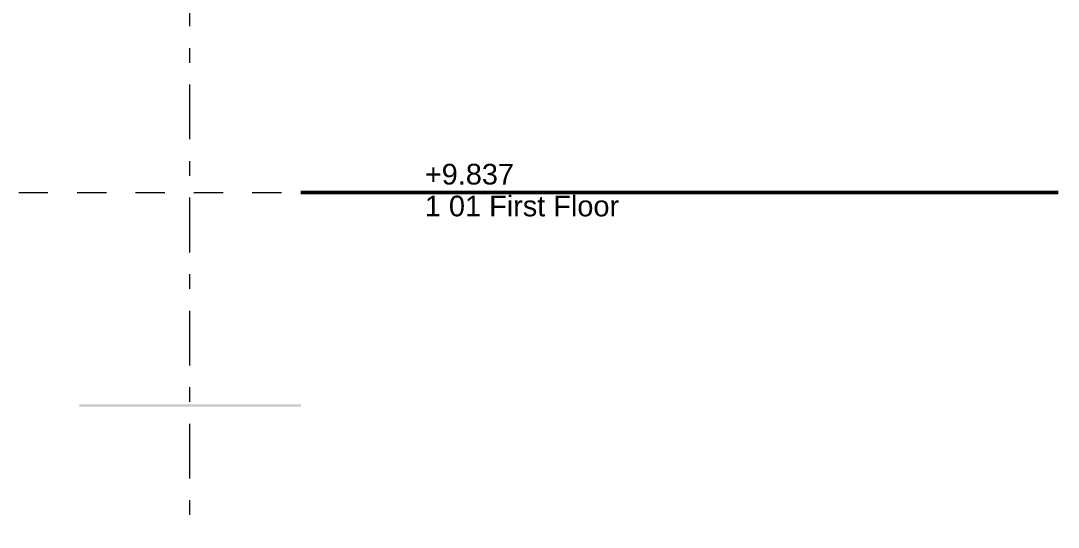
# Model space of a CAD drawing. Header units: millimetres. Extents: x -48147 to 1403542, y -455564 to 18123.
# Drawn here: x 1398527 to 1403542, y -447561 to -445111 of the extents above; entities that cross this region are included whole.
import ezdxf

# ---------------------------------------------------------------- set-up
doc = ezdxf.new("R2010")
doc.units = ezdxf.units.MM
doc.header["$MEASUREMENT"] = 0
for name, pattern in [('Dashed', [2822.222233, 1411.111116, -1411.111116]), ('Double Dashed', [546.805537, 264.583325, -105.833328, 70.555556, -105.833328]), ('Wipeout_Contour', [1000, 0, -1000])]:
    doc.linetypes.add(name, pattern=pattern)
for name, color, linetype, lineweight, true_color in [('0_Pen_No__105', 7, 'Continuous', 15, 0xa6a6a6), ('0_Pen_No__25', 7, 'Continuous', 50, 0x2a2a2a), ('A-20-M_Floor_Slab_Pen_No__148', 7, 'Continuous', 0, 0x444444), ('New_A-25-M_Wall_Ext_Pen_No__107', 7, 'Continuous', 15, 0xa6a6a6), ('New_ArchiCAD Doors_Pen_No__43', 7, 'Continuous', 30, 0x444444), ('New_ArchiCAD Windows_Pen_No__43', 7, 'Continuous', 30, 0x444444), ('New_ArchiCAD Windows_Pen_No__63', 7, 'Continuous', 20, 0x606060)]:
    doc.layers.add(name, color=color, linetype=linetype, lineweight=lineweight, true_color=true_color)
for name, color, linetype, lineweight in [('0_Pen_No__6', 7, 'Continuous', 35), ('A-95-P_Drawing_Pen_No__1', 7, 'Continuous', 13), ('New_A-25-M_Wall_Ext_Pen_No__1', 7, 'Continuous', 13), ('New_A-95-D_1_20_Pen_No__1', 7, 'Continuous', 13), ('New_ArchiCAD Doors_Pen_No__3', 7, 'Continuous', 18), ('New_ArchiCAD Windows_Pen_No__87', 8, 'Continuous', 20)]:
    doc.layers.add(name, color=color, linetype=linetype, lineweight=lineweight)
for name, color, linetype in [('A-95-P_Drawing', 7, 'Continuous'), ('New_A-25-M_Wall_Ext', 7, 'Continuous'), ('New_A-95-D_1_20', 7, 'Continuous'), ('New_ArchiCAD Doors', 7, 'Continuous'), ('New_ArchiCAD Windows', 7, 'Continuous')]:
    doc.layers.add(name, color=color, linetype=linetype)
doc.styles.add('GENERATED_STYLE_1', font='')
doc.styles.add('GENERATED_STYLE_2', font='')
doc.styles.get('GENERATED_STYLE_1').set_extended_font_data('Arial')
doc.styles.get('GENERATED_STYLE_2').set_extended_font_data('Swis721 BT')
doc.dimstyles.new('GENERATED_STYLE__6', dxfattribs={"dimtxt": 100, "dimasz": 47.5, "dimexe": 0.18, "dimexo": 50, "dimgap": 0.09, "dimtad": 1, "dimdec": 0, "dimzin": 0, "dimdsep": 46, "dimtxsty": 'GENERATED_STYLE_1', "dimblk": 'ARROWHEAD_2', "dimblk1": 'ARROWHEAD_2', "dimblk2": 'ARROWHEAD_2', "dimcen": 0.09, "dimclrd": 7, "dimclre": 7, "dimclrt": 7, "dimadec": 0, "dimazin": 0, "dimtfac": 1, "dimtdec": 4, "dimtmove": 0, "dimatfit": 3, "dimfxl": 1, "dimtolj": 1, "dimtzin": 0, "dimarcsym": 0})

# ---------------------------------------------------------------- blocks, each defined once
blk = doc.blocks.new('*X32', base_point=(1418663.2, -449992.5))
at = {"layer": 'New_A-25-M_Wall_Ext_Pen_No__107', "linetype": 'Continuous'}
for p, q in [((1398631.7, -445642.5), (1398631.7, -445648.5)), ((1398631.7, -445648.5), (1398640.5, -445664.8)), ((1398640.5, -445664.8), (1398655.9, -445675.1)), ((1398674.4, -445676.9), (1398691.5, -445669.7)), ((1398691.5, -445669.7), (1398722, -445646.8)), ((1398729.8, -445642.5), (1398722, -445646.8)), ((1398761.9, -445643.2), (1398759.9, -445642.5)), ((1398770.6, -445649.2), (1398761.9, -445643.2)), ((1398777.3, -445657.3), (1398770.6, -445649.2)), ((1398781.5, -445666.9), (1398777.3, -445657.3)), ((1398783, -445677.3), (1398781.5, -445666.9)), ((1398640.5, -445689.8), (1398631.7, -445706.1)), ((1398631.7, -445706.1), (1398631.7, -445724.7)), ((1398655.9, -445679.5), (1398640.5, -445689.8)), ((1398655.9, -445675.1), (1398674.4, -445676.9)), ((1398674.4, -445677.7), (1398655.9, -445679.5)), ((1398691.5, -445684.9), (1398674.4, -445677.7)), ((1398691.5, -445684.9), (1398722, -445707.8)), ((1398722, -445707.8), (1398731.2, -445712.9)), ((1398731.2, -445717.9), (1398722, -445723)), ((1398731.2, -445712.9), (1398741.4, -445715.2)), ((1398741.4, -445715.5), (1398731.2, -445717.9)), ((1398741.4, -445715.2), (1398751.9, -445714.7)), ((1398751.9, -445716), (1398741.4, -445715.5)), ((1398751.9, -445714.7), (1398761.9, -445711.4)), ((1398761.9, -445719.4), (1398751.9, -445716)), ((1398761.9, -445711.4), (1398770.6, -445705.4)), ((1398770.6, -445725.4), (1398761.9, -445719.4)), ((1398770.6, -445705.4), (1398777.3, -445697.3)), ((1398777.3, -445697.3), (1398781.5, -445687.7)), ((1398781.5, -445687.7), (1398783, -445677.3)), ((1398631.7, -445724.7), (1398640.5, -445741)), ((1398640.5, -445765.9), (1398631.7, -445782.3)), ((1398640.5, -445741), (1398655.9, -445751.3)), ((1398655.9, -445755.7), (1398640.5, -445765.9)), ((1398655.9, -445751.3), (1398674.4, -445753)), ((1398674.4, -445753.9), (1398655.9, -445755.7)), ((1398674.4, -445753), (1398691.5, -445745.9)), ((1398691.5, -445761.1), (1398674.4, -445753.9)), ((1398691.5, -445745.9), (1398722, -445723)), ((1398691.5, -445761.1), (1398722, -445784)), ((1398777.3, -445733.5), (1398770.6, -445725.4)), ((1398781.5, -445743.1), (1398777.3, -445733.5)), ((1398777.3, -445773.5), (1398781.5, -445763.9)), ((1398783, -445753.5), (1398781.5, -445743.1)), ((1398781.5, -445763.9), (1398783, -445753.5)), ((1398631.7, -445782.3), (1398631.7, -445800.9)), ((1398631.7, -445800.9), (1398640.5, -445817.2)), ((1398640.5, -445817.2), (1398655.9, -445827.5)), ((1398691.5, -445822.1), (1398722, -445799.2)), ((1398722, -445784), (1398731.2, -445789)), ((1398731.2, -445794.1), (1398722, -445799.2)), ((1398731.2, -445789), (1398741.4, -445791.4)), ((1398741.4, -445791.7), (1398731.2, -445794.1)), ((1398741.4, -445791.4), (1398751.9, -445790.9)), ((1398751.9, -445792.2), (1398741.4, -445791.7)), ((1398751.9, -445790.9), (1398761.9, -445787.6)), ((1398761.9, -445795.6), (1398751.9, -445792.2)), ((1398761.9, -445787.6), (1398770.6, -445781.6)), ((1398770.6, -445801.6), (1398761.9, -445795.6)), ((1398770.6, -445781.6), (1398777.3, -445773.5)), ((1398777.3, -445809.6), (1398770.6, -445801.6)), ((1398781.5, -445819.3), (1398777.3, -445809.6)), ((1398783, -445829.7), (1398781.5, -445819.3)), ((1398640.5, -445842.1), (1398631.7, -445858.5)), ((1398631.7, -445858.5), (1398631.7, -445877)), ((1398655.9, -445831.9), (1398640.5, -445842.1)), ((1398655.9, -445827.5), (1398674.4, -445829.2)), ((1398674.4, -445830.1), (1398655.9, -445831.9)), ((1398674.4, -445829.2), (1398691.5, -445822.1)), ((1398691.5, -445837.3), (1398674.4, -445830.1)), ((1398691.5, -445837.3), (1398722, -445860.1)), ((1398722, -445860.1), (1398731.2, -445865.2)), ((1398731.2, -445870.3), (1398722, -445875.4)), ((1398731.2, -445865.2), (1398741.4, -445867.6)), ((1398741.4, -445867.9), (1398731.2, -445870.3)), ((1398741.4, -445867.6), (1398751.9, -445867.1)), ((1398751.9, -445868.4), (1398741.4, -445867.9)), ((1398751.9, -445867.1), (1398761.9, -445863.7)), ((1398761.9, -445871.8), (1398751.9, -445868.4)), ((1398761.9, -445863.7), (1398770.6, -445857.8)), ((1398770.6, -445857.8), (1398777.3, -445849.7)), ((1398777.3, -445849.7), (1398781.5, -445840.1)), ((1398781.5, -445840.1), (1398783, -445829.7)), ((1398631.7, -445877), (1398640.5, -445893.4)), ((1398640.5, -445918.3), (1398631.7, -445934.7)), ((1398640.5, -445893.4), (1398655.9, -445903.7)), ((1398655.9, -445908.1), (1398640.5, -445918.3)), ((1398655.9, -445903.7), (1398674.4, -445905.4)), ((1398674.4, -445906.3), (1398655.9, -445908.1)), ((1398674.4, -445905.4), (1398691.5, -445898.2)), ((1398691.5, -445913.5), (1398674.4, -445906.3)), ((1398691.5, -445898.2), (1398722, -445875.4)), ((1398691.5, -445913.5), (1398722, -445936.3)), ((1398770.6, -445877.7), (1398761.9, -445871.8)), ((1398777.3, -445885.8), (1398770.6, -445877.7)), ((1398781.5, -445895.5), (1398777.3, -445885.8)), ((1398777.3, -445925.9), (1398781.5, -445916.3)), ((1398783, -445905.9), (1398781.5, -445895.5)), ((1398781.5, -445916.3), (1398783, -445905.9)), ((1398631.7, -445934.7), (1398631.7, -445953.2)), ((1398631.7, -445953.2), (1398640.5, -445969.6)), ((1398640.5, -445969.6), (1398655.9, -445979.9)), ((1398691.5, -445974.4), (1398722, -445951.6)), ((1398722, -445936.3), (1398731.2, -445941.4)), ((1398731.2, -445946.5), (1398722, -445951.6)), ((1398731.2, -445941.4), (1398741.4, -445943.8)), ((1398741.4, -445944.1), (1398731.2, -445946.5)), ((1398741.4, -445943.8), (1398751.9, -445943.3)), ((1398751.9, -445944.6), (1398741.4, -445944.1)), ((1398751.9, -445943.3), (1398761.9, -445939.9)), ((1398761.9, -445948), (1398751.9, -445944.6)), ((1398761.9, -445939.9), (1398770.6, -445934)), ((1398770.6, -445953.9), (1398761.9, -445948)), ((1398770.6, -445934), (1398777.3, -445925.9)), ((1398777.3, -445962), (1398770.6, -445953.9)), ((1398781.5, -445971.6), (1398777.3, -445962)), ((1398640.5, -445994.5), (1398631.7, -446010.9)), ((1398631.7, -446010.9), (1398631.7, -446029.4)), ((1398655.9, -445984.2), (1398640.5, -445994.5)), ((1398655.9, -445979.9), (1398674.4, -445981.6)), ((1398674.4, -445982.5), (1398655.9, -445984.2)), ((1398674.4, -445981.6), (1398691.5, -445974.4)), ((1398691.5, -445989.7), (1398674.4, -445982.5)), ((1398691.5, -445989.7), (1398722, -446012.5)), ((1398722, -446012.5), (1398731.2, -446017.6)), ((1398731.2, -446017.6), (1398741.4, -446020)), ((1398741.4, -446020.3), (1398731.2, -446022.7)), ((1398741.4, -446020), (1398751.9, -446019.5)), ((1398751.9, -446020.8), (1398741.4, -446020.3)), ((1398751.9, -446019.5), (1398761.9, -446016.1)), ((1398761.9, -446016.1), (1398770.6, -446010.2)), ((1398770.6, -446010.2), (1398777.3, -446002.1)), ((1398777.3, -446002.1), (1398781.5, -445992.5)), ((1398783, -445982.1), (1398781.5, -445971.6)), ((1398781.5, -445992.5), (1398783, -445982.1)), ((1398631.7, -446029.4), (1398640.5, -446045.8)), ((1398640.5, -446070.7), (1398631.7, -446087.1)), ((1398640.5, -446045.8), (1398655.9, -446056.1)), ((1398655.9, -446060.4), (1398640.5, -446070.7)), ((1398655.9, -446056.1), (1398674.4, -446057.8)), ((1398674.4, -446058.7), (1398655.9, -446060.4)), ((1398674.4, -446057.8), (1398691.5, -446050.6)), ((1398691.5, -446065.9), (1398674.4, -446058.7)), ((1398691.5, -446050.6), (1398722, -446027.8)), ((1398691.5, -446065.9), (1398722, -446088.7)), ((1398731.2, -446022.7), (1398722, -446027.8)), ((1398761.9, -446024.2), (1398751.9, -446020.8)), ((1398770.6, -446030.1), (1398761.9, -446024.2)), ((1398777.3, -446038.2), (1398770.6, -446030.1)), ((1398781.5, -446047.8), (1398777.3, -446038.2)), ((1398777.3, -446078.3), (1398781.5, -446068.7)), ((1398783, -446058.2), (1398781.5, -446047.8)), ((1398781.5, -446068.7), (1398783, -446058.2)), ((1398631.7, -446087.1), (1398631.7, -446105.6)), ((1398631.7, -446105.6), (1398640.5, -446122)), ((1398691.5, -446126.8), (1398722, -446104)), ((1398722, -446088.7), (1398731.2, -446093.8)), ((1398731.2, -446098.9), (1398722, -446104)), ((1398731.2, -446093.8), (1398741.4, -446096.2)), ((1398741.4, -446096.5), (1398731.2, -446098.9)), ((1398741.4, -446096.2), (1398751.9, -446095.7)), ((1398751.9, -446097), (1398741.4, -446096.5)), ((1398751.9, -446095.7), (1398761.9, -446092.3)), ((1398761.9, -446100.4), (1398751.9, -446097)), ((1398761.9, -446092.3), (1398770.6, -446086.4)), ((1398770.6, -446106.3), (1398761.9, -446100.4)), ((1398770.6, -446086.4), (1398777.3, -446078.3)), ((1398777.3, -446114.4), (1398770.6, -446106.3)), ((1398781.5, -446124), (1398777.3, -446114.4)), ((1398640.5, -446146.9), (1398631.7, -446163.3)), ((1398631.7, -446163.3), (1398631.7, -446181.8)), ((1398640.5, -446122), (1398655.9, -446132.2)), ((1398655.9, -446136.6), (1398640.5, -446146.9)), ((1398655.9, -446132.2), (1398674.4, -446134)), ((1398674.4, -446134.9), (1398655.9, -446136.6)), ((1398674.4, -446134), (1398691.5, -446126.8)), ((1398691.5, -446142.1), (1398674.4, -446134.9)), ((1398691.5, -446142.1), (1398722, -446164.9)), ((1398722, -446164.9), (1398731.2, -446170)), ((1398731.2, -446170), (1398741.4, -446172.4)), ((1398751.9, -446171.9), (1398761.9, -446168.5)), ((1398761.9, -446168.5), (1398770.6, -446162.6)), ((1398770.6, -446162.6), (1398777.3, -446154.5)), ((1398777.3, -446154.5), (1398781.5, -446144.8)), ((1398783, -446134.4), (1398781.5, -446124)), ((1398781.5, -446144.8), (1398783, -446134.4)), ((1398631.7, -446181.8), (1398640.5, -446198.2)), ((1398640.5, -446198.2), (1398655.9, -446208.4)), ((1398655.9, -446212.8), (1398640.5, -446223.1)), ((1398655.9, -446208.4), (1398674.4, -446210.2)), ((1398674.4, -446211.1), (1398655.9, -446212.8)), ((1398674.4, -446210.2), (1398691.5, -446203)), ((1398691.5, -446218.2), (1398674.4, -446211.1)), ((1398691.5, -446203), (1398722, -446180.1)), ((1398691.5, -446218.2), (1398722, -446241.1)), ((1398731.2, -446175.1), (1398722, -446180.1)), ((1398741.4, -446172.7), (1398731.2, -446175.1)), ((1398741.4, -446172.4), (1398751.9, -446171.9)), ((1398751.9, -446173.2), (1398741.4, -446172.7)), ((1398761.9, -446176.6), (1398751.9, -446173.2)), ((1398770.6, -446182.5), (1398761.9, -446176.6)), ((1398777.3, -446190.6), (1398770.6, -446182.5)), ((1398781.5, -446200.2), (1398777.3, -446190.6)), ((1398777.3, -446230.7), (1398781.5, -446221)), ((1398783, -446210.6), (1398781.5, -446200.2)), ((1398781.5, -446221), (1398783, -446210.6)), ((1398640.5, -446223.1), (1398631.7, -446239.4)), ((1398631.7, -446239.4), (1398631.7, -446258)), ((1398631.7, -446258), (1398640.5, -446274.4)), ((1398691.5, -446279.2), (1398722, -446256.3)), ((1398722, -446241.1), (1398731.2, -446246.2)), ((1398731.2, -446251.3), (1398722, -446256.3)), ((1398731.2, -446246.2), (1398741.4, -446248.6)), ((1398741.4, -446248.9), (1398731.2, -446251.3)), ((1398741.4, -446248.6), (1398751.9, -446248.1)), ((1398751.9, -446249.4), (1398741.4, -446248.9)), ((1398751.9, -446248.1), (1398761.9, -446244.7)), ((1398761.9, -446252.7), (1398751.9, -446249.4)), ((1398761.9, -446244.7), (1398770.6, -446238.7)), ((1398770.6, -446258.7), (1398761.9, -446252.7)), ((1398770.6, -446238.7), (1398777.3, -446230.7)), ((1398777.3, -446266.8), (1398770.6, -446258.7)), ((1398781.5, -446276.4), (1398777.3, -446266.8)), ((1398640.5, -446299.3), (1398631.7, -446315.6)), ((1398631.7, -446315.6), (1398631.7, -446334.2)), ((1398640.5, -446274.4), (1398655.9, -446284.6)), ((1398655.9, -446289), (1398640.5, -446299.3)), ((1398655.9, -446284.6), (1398674.4, -446286.4)), ((1398674.4, -446287.3), (1398655.9, -446289)), ((1398674.4, -446286.4), (1398691.5, -446279.2)), ((1398691.5, -446294.4), (1398674.4, -446287.3)), ((1398691.5, -446294.4), (1398722, -446317.3)), ((1398722, -446317.3), (1398731.2, -446322.4)), ((1398751.9, -446324.2), (1398761.9, -446320.9)), ((1398761.9, -446320.9), (1398770.6, -446314.9)), ((1398770.6, -446314.9), (1398777.3, -446306.8)), ((1398777.3, -446306.8), (1398781.5, -446297.2)), ((1398783, -446286.8), (1398781.5, -446276.4)), ((1398781.5, -446297.2), (1398783, -446286.8)), ((1398631.7, -446334.2), (1398640.5, -446350.5)), ((1398640.5, -446350.5), (1398655.9, -446360.8)), ((1398655.9, -446365.2), (1398640.5, -446375.5)), ((1398655.9, -446360.8), (1398674.4, -446362.6)), ((1398674.4, -446363.4), (1398655.9, -446365.2)), ((1398674.4, -446362.6), (1398691.5, -446355.4)), ((1398691.5, -446370.6), (1398674.4, -446363.4)), ((1398691.5, -446355.4), (1398722, -446332.5)), ((1398691.5, -446370.6), (1398722, -446393.5)), ((1398731.2, -446327.4), (1398722, -446332.5)), ((1398731.2, -446322.4), (1398741.4, -446324.8)), ((1398741.4, -446325.1), (1398731.2, -446327.4)), ((1398741.4, -446324.8), (1398751.9, -446324.2)), ((1398751.9, -446325.6), (1398741.4, -446325.1)), ((1398761.9, -446328.9), (1398751.9, -446325.6)), ((1398770.6, -446334.9), (1398761.9, -446328.9)), ((1398777.3, -446343), (1398770.6, -446334.9)), ((1398781.5, -446352.6), (1398777.3, -446343)), ((1398783, -446363), (1398781.5, -446352.6)), ((1398781.5, -446373.4), (1398783, -446363)), ((1398640.5, -446375.5), (1398631.7, -446391.8)), ((1398631.7, -446391.8), (1398631.7, -446410.4)), ((1398631.7, -446410.4), (1398640.5, -446426.7)), ((1398691.5, -446431.6), (1398722, -446408.7)), ((1398722, -446393.5), (1398731.2, -446398.6)), ((1398731.2, -446403.6), (1398722, -446408.7)), ((1398731.2, -446398.6), (1398741.4, -446400.9)), ((1398741.4, -446401.3), (1398731.2, -446403.6)), ((1398741.4, -446400.9), (1398751.9, -446400.4)), ((1398751.9, -446401.8), (1398741.4, -446401.3)), ((1398751.9, -446400.4), (1398761.9, -446397.1)), ((1398761.9, -446405.1), (1398751.9, -446401.8)), ((1398761.9, -446397.1), (1398770.6, -446391.1)), ((1398770.6, -446411.1), (1398761.9, -446405.1)), ((1398770.6, -446391.1), (1398777.3, -446383)), ((1398777.3, -446419.2), (1398770.6, -446411.1)), ((1398777.3, -446383), (1398781.5, -446373.4)), ((1398781.5, -446428.8), (1398777.3, -446419.2)), ((1398640.5, -446451.7), (1398631.7, -446468)), ((1398631.7, -446468), (1398631.7, -446486.6)), ((1398640.5, -446426.7), (1398655.9, -446437)), ((1398655.9, -446441.4), (1398640.5, -446451.7)), ((1398655.9, -446437), (1398674.4, -446438.8)), ((1398674.4, -446439.6), (1398655.9, -446441.4)), ((1398674.4, -446438.8), (1398691.5, -446431.6)), ((1398691.5, -446446.8), (1398674.4, -446439.6)), ((1398691.5, -446446.8), (1398722, -446469.7)), ((1398722, -446469.7), (1398731.2, -446474.8)), ((1398761.9, -446473.3), (1398770.6, -446467.3)), ((1398770.6, -446467.3), (1398777.3, -446459.2)), ((1398777.3, -446459.2), (1398781.5, -446449.6)), ((1398783, -446439.2), (1398781.5, -446428.8)), ((1398781.5, -446449.6), (1398783, -446439.2)), ((1398631.7, -446486.6), (1398640.5, -446502.9)), ((1398640.5, -446502.9), (1398655.9, -446513.2)), ((1398655.9, -446517.6), (1398640.5, -446527.8)), ((1398655.9, -446513.2), (1398674.4, -446515)), ((1398674.4, -446515.8), (1398655.9, -446517.6)), ((1398674.4, -446515), (1398691.5, -446507.8)), ((1398691.5, -446523), (1398674.4, -446515.8)), ((1398691.5, -446507.8), (1398722, -446484.9)), ((1398731.2, -446479.8), (1398722, -446484.9)), ((1398731.2, -446474.8), (1398741.4, -446477.1)), ((1398741.4, -446477.4), (1398731.2, -446479.8)), ((1398741.4, -446477.1), (1398751.9, -446476.6)), ((1398751.9, -446478), (1398741.4, -446477.4)), ((1398751.9, -446476.6), (1398761.9, -446473.3)), ((1398761.9, -446481.3), (1398751.9, -446478)), ((1398770.6, -446487.3), (1398761.9, -446481.3)), ((1398777.3, -446495.4), (1398770.6, -446487.3)), ((1398781.5, -446505), (1398777.3, -446495.4)), ((1398783, -446515.4), (1398781.5, -446505)), ((1398781.5, -446525.8), (1398783, -446515.4)), ((1398640.5, -446527.8), (1398631.7, -446544.2)), ((1398631.7, -446544.2), (1398631.7, -446562.8)), ((1398631.7, -446562.8), (1398640.5, -446579.1)), ((1398691.5, -446523), (1398722, -446545.9)), ((1398691.5, -446584), (1398722, -446561.1)), ((1398722, -446545.9), (1398731.2, -446550.9)), ((1398731.2, -446556), (1398722, -446561.1)), ((1398731.2, -446550.9), (1398741.4, -446553.3)), ((1398741.4, -446553.6), (1398731.2, -446556)), ((1398741.4, -446553.3), (1398751.9, -446552.8)), ((1398751.9, -446554.1), (1398741.4, -446553.6)), ((1398751.9, -446552.8), (1398761.9, -446549.5)), ((1398761.9, -446557.5), (1398751.9, -446554.1)), ((1398761.9, -446549.5), (1398770.6, -446543.5)), ((1398770.6, -446563.5), (1398761.9, -446557.5)), ((1398770.6, -446543.5), (1398777.3, -446535.4)), ((1398777.3, -446571.5), (1398770.6, -446563.5)), ((1398777.3, -446535.4), (1398781.5, -446525.8)), ((1398781.5, -446581.2), (1398777.3, -446571.5)), ((1398640.5, -446604), (1398631.7, -446620.4)), ((1398631.7, -446620.4), (1398631.7, -446639)), ((1398640.5, -446579.1), (1398655.9, -446589.4)), ((1398655.9, -446593.8), (1398640.5, -446604)), ((1398655.9, -446589.4), (1398674.4, -446591.1)), ((1398674.4, -446592), (1398655.9, -446593.8)), ((1398674.4, -446591.1), (1398691.5, -446584)), ((1398691.5, -446599.2), (1398674.4, -446592)), ((1398691.5, -446599.2), (1398722, -446622.1)), ((1398722, -446622.1), (1398731.2, -446627.1)), ((1398761.9, -446625.7), (1398770.6, -446619.7)), ((1398770.6, -446619.7), (1398777.3, -446611.6)), ((1398777.3, -446611.6), (1398781.5, -446602)), ((1398783, -446591.6), (1398781.5, -446581.2)), ((1398781.5, -446602), (1398783, -446591.6)), ((1398631.7, -446639), (1398640.5, -446655.3)), ((1398640.5, -446655.3), (1398655.9, -446665.6)), ((1398655.9, -446670), (1398640.5, -446680.2)), ((1398655.9, -446665.6), (1398674.4, -446667.3)), ((1398674.4, -446668.2), (1398655.9, -446670)), ((1398674.4, -446667.3), (1398691.5, -446660.1)), ((1398691.5, -446675.4), (1398674.4, -446668.2)), ((1398691.5, -446660.1), (1398722, -446637.3)), ((1398731.2, -446632.2), (1398722, -446637.3)), ((1398731.2, -446627.1), (1398741.4, -446629.5)), ((1398741.4, -446629.8), (1398731.2, -446632.2)), ((1398741.4, -446629.5), (1398751.9, -446629)), ((1398751.9, -446630.3), (1398741.4, -446629.8)), ((1398751.9, -446629), (1398761.9, -446625.7)), ((1398761.9, -446633.7), (1398751.9, -446630.3)), ((1398770.6, -446639.6), (1398761.9, -446633.7)), ((1398777.3, -446647.7), (1398770.6, -446639.6)), ((1398781.5, -446657.4), (1398777.3, -446647.7)), ((1398783, -446667.8), (1398781.5, -446657.4)), ((1398781.5, -446678.2), (1398783, -446667.8)), ((1398640.5, -446680.2), (1398631.7, -446696.6)), ((1398631.7, -446696.6), (1398631.7, -446715.1)), ((1398631.7, -446715.1), (1398640.5, -446731.5)), ((1398691.5, -446675.4), (1398722, -446698.2)), ((1398691.5, -446736.3), (1398722, -446713.5)), ((1398722, -446698.2), (1398731.2, -446703.3)), ((1398731.2, -446708.4), (1398722, -446713.5)), ((1398731.2, -446703.3), (1398741.4, -446705.7)), ((1398741.4, -446706), (1398731.2, -446708.4)), ((1398741.4, -446705.7), (1398751.9, -446705.2)), ((1398751.9, -446706.5), (1398741.4, -446706)), ((1398751.9, -446705.2), (1398761.9, -446701.8)), ((1398761.9, -446709.9), (1398751.9, -446706.5)), ((1398761.9, -446701.8), (1398770.6, -446695.9)), ((1398770.6, -446715.8), (1398761.9, -446709.9)), ((1398770.6, -446695.9), (1398777.3, -446687.8)), ((1398777.3, -446723.9), (1398770.6, -446715.8)), ((1398777.3, -446687.8), (1398781.5, -446678.2)), ((1398640.5, -446756.4), (1398631.7, -446772.8)), ((1398631.7, -446772.8), (1398631.7, -446791.3)), ((1398640.5, -446731.5), (1398655.9, -446741.8)), ((1398655.9, -446746.1), (1398640.5, -446756.4)), ((1398655.9, -446741.8), (1398674.4, -446743.5)), ((1398674.4, -446744.4), (1398655.9, -446746.1)), ((1398674.4, -446743.5), (1398691.5, -446736.3)), ((1398691.5, -446751.6), (1398674.4, -446744.4)), ((1398691.5, -446751.6), (1398722, -446774.4)), ((1398761.9, -446778), (1398770.6, -446772.1)), ((1398770.6, -446772.1), (1398777.3, -446764)), ((1398781.5, -446733.5), (1398777.3, -446723.9)), ((1398777.3, -446764), (1398781.5, -446754.4)), ((1398783, -446744), (1398781.5, -446733.5)), ((1398781.5, -446754.4), (1398783, -446744)), ((1398631.7, -446791.3), (1398640.5, -446807.7)), ((1398640.5, -446807.7), (1398655.9, -446818)), ((1398655.9, -446822.3), (1398640.5, -446832.6)), ((1398655.9, -446818), (1398674.4, -446819.7)), ((1398674.4, -446820.6), (1398655.9, -446822.3)), ((1398674.4, -446819.7), (1398691.5, -446812.5)), ((1398691.5, -446827.8), (1398674.4, -446820.6)), ((1398691.5, -446812.5), (1398722, -446789.7)), ((1398722, -446774.4), (1398731.2, -446779.5)), ((1398731.2, -446784.6), (1398722, -446789.7)), ((1398731.2, -446779.5), (1398741.4, -446781.9)), ((1398741.4, -446782.2), (1398731.2, -446784.6)), ((1398741.4, -446781.9), (1398751.9, -446781.4)), ((1398751.9, -446782.7), (1398741.4, -446782.2)), ((1398751.9, -446781.4), (1398761.9, -446778)), ((1398761.9, -446786.1), (1398751.9, -446782.7)), ((1398770.6, -446792), (1398761.9, -446786.1)), ((1398777.3, -446800.1), (1398770.6, -446792)), ((1398781.5, -446809.7), (1398777.3, -446800.1)), ((1398783, -446820.1), (1398781.5, -446809.7)), ((1398781.5, -446830.6), (1398783, -446820.1)), ((1398640.5, -446832.6), (1398631.7, -446849)), ((1398631.7, -446849), (1398631.7, -446867.5)), ((1398631.7, -446867.5), (1398640.5, -446883.9)), ((1398691.5, -446827.8), (1398722, -446850.6)), ((1398691.5, -446888.7), (1398722, -446865.9)), ((1398722, -446850.6), (1398731.2, -446855.7)), ((1398731.2, -446860.8), (1398722, -446865.9)), ((1398731.2, -446855.7), (1398741.4, -446858.1)), ((1398741.4, -446858.4), (1398731.2, -446860.8)), ((1398741.4, -446858.1), (1398751.9, -446857.6)), ((1398751.9, -446858.9), (1398741.4, -446858.4)), ((1398751.9, -446857.6), (1398761.9, -446854.2)), ((1398761.9, -446862.3), (1398751.9, -446858.9)), ((1398761.9, -446854.2), (1398770.6, -446848.3)), ((1398770.6, -446868.2), (1398761.9, -446862.3)), ((1398770.6, -446848.3), (1398777.3, -446840.2)), ((1398777.3, -446876.3), (1398770.6, -446868.2)), ((1398777.3, -446840.2), (1398781.5, -446830.6)), ((1398640.5, -446908.8), (1398631.7, -446925.2)), ((1398640.5, -446883.9), (1398655.9, -446894.1)), ((1398655.9, -446898.5), (1398640.5, -446908.8)), ((1398655.9, -446894.1), (1398674.4, -446895.9)), ((1398674.4, -446896.8), (1398655.9, -446898.5)), ((1398674.4, -446895.9), (1398691.5, -446888.7)), ((1398691.5, -446904), (1398674.4, -446896.8)), ((1398691.5, -446904), (1398722, -446926.8)), ((1398770.6, -446924.5), (1398777.3, -446916.4)), ((1398781.5, -446885.9), (1398777.3, -446876.3)), ((1398777.3, -446916.4), (1398781.5, -446906.7)), ((1398783, -446896.3), (1398781.5, -446885.9)), ((1398781.5, -446906.7), (1398783, -446896.3)), ((1398631.7, -446925.2), (1398631.7, -446943.7)), ((1398631.7, -446943.7), (1398640.5, -446960.1)), ((1398640.5, -446960.1), (1398655.9, -446970.3)), ((1398655.9, -446970.3), (1398674.4, -446972.1)), ((1398674.4, -446972.1), (1398691.5, -446964.9)), ((1398691.5, -446964.9), (1398722, -446942.1)), ((1398722, -446926.8), (1398731.2, -446931.9)), ((1398731.2, -446937), (1398722, -446942.1)), ((1398731.2, -446931.9), (1398741.4, -446934.3)), ((1398741.4, -446934.6), (1398731.2, -446937)), ((1398741.4, -446934.3), (1398751.9, -446933.8)), ((1398751.9, -446935.1), (1398741.4, -446934.6)), ((1398751.9, -446933.8), (1398761.9, -446930.4)), ((1398761.9, -446938.5), (1398751.9, -446935.1)), ((1398761.9, -446930.4), (1398770.6, -446924.5)), ((1398770.6, -446944.4), (1398761.9, -446938.5)), ((1398777.3, -446952.5), (1398770.6, -446944.4)), ((1398781.5, -446962.1), (1398777.3, -446952.5)), ((1398783, -446972.5), (1398781.5, -446962.1))]:
    blk.add_line(p, q, dxfattribs=at)
blk = doc.blocks.new('Section Elem_7_1', base_point=(1418663.2, -449992.5))
at = {"color": 254, "linetype": 'Wipeout_Contour', "lineweight": 0, "ltscale": 5871480.347008824}
blk.add_wipeout([(1398576.8, -445642.5), (1398791.3, -445642.5), (1398791.3, -445032.5), (1398576.8, -445032.5)], dxfattribs=at).dxf.layer = 'New_A-25-M_Wall_Ext'
at = {"color": 254, "linetype": 'Wipeout_Contour', "lineweight": 0, "ltscale": 5873059.221829705}
blk.add_wipeout([(1398786.8, -446972.5), (1398791.3, -446972.5), (1398791.3, -445642.5), (1398786.8, -445642.5)], dxfattribs=at).dxf.layer = 'New_A-25-M_Wall_Ext'
at = {"layer": 'New_A-25-M_Wall_Ext_Pen_No__107', "linetype": 'Continuous'}
h = blk.add_hatch(dxfattribs=at)
h.set_pattern_fill('Plaster_0001', color=256, style=0, pattern_type=2)
h.set_pattern_definition([(0, (1418663.25, -449992.53), (0, 86.60254), [0, -50]), (0, (1418688.25, -449949.23), (0, 86.60254), [0, -50])])
h.paths.add_polyline_path([(1398786.8, -446972.5), (1398791.3, -446972.5), (1398791.3, -445642.5), (1398786.8, -445642.5)])
at = {"color": 254, "linetype": 'Wipeout_Contour', "lineweight": 0, "ltscale": 5872745.791229242}
blk.add_wipeout([(1398626.8, -446972.5), (1398786.8, -446972.5), (1398786.8, -445642.5), (1398626.8, -445642.5)], dxfattribs=at).dxf.layer = 'New_A-25-M_Wall_Ext'
at = {"layer": 'New_A-25-M_Wall_Ext_Pen_No__1', "linetype": 'Continuous'}
for p, q in [((1398786.8, -445642.5), (1398786.8, -446972.5)), ((1398791.3, -445642.5), (1398791.3, -446960.5))]:
    blk.add_line(p, q, dxfattribs=at)
at = {"layer": 'New_A-25-M_Wall_Ext'}
blk.add_blockref('*X32', (1418663.2, -449992.5), dxfattribs=at)
at = {"color": 254, "linetype": 'Wipeout_Contour', "lineweight": 0, "ltscale": 5872429.502647366}
blk.add_wipeout([(1398620.8, -446972.5), (1398626.8, -446972.5), (1398626.8, -445642.5), (1398620.8, -445642.5)], dxfattribs=at).dxf.layer = 'New_A-25-M_Wall_Ext'
at = {"layer": 'New_A-25-M_Wall_Ext_Pen_No__107', "linetype": 'Continuous', "lineweight": 0, "true_color": 0x535353}
blk.add_hatch(color=251, dxfattribs=at).paths.add_polyline_path([(1398605.8, -446972.5), (1398608.8, -446972.5), (1398608.8, -445642.5), (1398605.8, -445642.5)])
at = {"layer": 'New_A-25-M_Wall_Ext_Pen_No__107', "linetype": 'Continuous'}
blk.add_hatch(color=256, dxfattribs=at).paths.add_polyline_path([(1398608.8, -446972.5), (1398620.8, -446972.5), (1398620.8, -445642.5), (1398608.8, -445642.5)])
at = {"color": 254, "linetype": 'Wipeout_Contour', "lineweight": 0, "ltscale": 7339946.538990652}
blk.add_wipeout([(1398461.8, -446972.5), (1398605.8, -446972.5), (1398605.8, -445642.5), (1398576.8, -445642.5), (1398461.8, -445642.5)], dxfattribs=at).dxf.layer = 'New_A-25-M_Wall_Ext'
at = {"layer": 'New_A-25-M_Wall_Ext_Pen_No__1', "linetype": 'Continuous'}
for p, q in [((1398605.8, -445642.5), (1398605.8, -446972.5)), ((1398608.8, -445642.5), (1398608.8, -446972.5)), ((1398620.8, -445642.5), (1398620.8, -446972.5)), ((1398626.8, -445642.5), (1398626.8, -446972.5))]:
    blk.add_line(p, q, dxfattribs=at)
at = {"layer": 'New_A-25-M_Wall_Ext_Pen_No__1', "linetype": 'Continuous', "flags": 128}
blk.add_lwpolyline([(1398791.3, -445642.5), (1398786.8, -445642.5), (1398626.8, -445642.5), (1398620.8, -445642.5), (1398608.8, -445642.5), (1398605.8, -445642.5), (1398576.8, -445642.5)], dxfattribs=at)
blk = doc.blocks.new('Section Elem_36_1', base_point=(1418663.2, -449992.5))
at = {"color": 254, "linetype": 'Wipeout_Contour', "lineweight": 0, "ltscale": 5873595.242767256}
blk.add_wipeout([(1398747.3, -447661.5), (1398747.3, -447038.5), (1398446.3, -447038.5), (1398446.3, -447661.5)], dxfattribs=at).dxf.layer = 'New_ArchiCAD Doors'
at = {"color": 254, "linetype": 'Wipeout_Contour', "lineweight": 0, "ltscale": 5875782.149469968}
blk.add_wipeout([(1398810.3, -449980.5), (1398810.3, -447026.5), (1398791.3, -447026.5), (1398791.3, -449980.5)], dxfattribs=at).dxf.layer = 'New_ArchiCAD Doors'
at = {"color": 254, "linetype": 'Wipeout_Contour', "lineweight": 0, "ltscale": 5875439.885932929}
blk.add_wipeout([(1398446.3, -447727.5), (1398446.3, -449980.5), (1398751.3, -449980.5), (1398751.3, -447727.5)], dxfattribs=at).dxf.layer = 'New_ArchiCAD Doors'
at = {"color": 254, "linetype": 'Wipeout_Contour', "lineweight": 0, "ltscale": 5873938.119662996}
blk.add_wipeout([(1398791.3, -446960.5), (1398791.3, -447026.5), (1398810.3, -447026.5), (1398810.3, -446960.5)], dxfattribs=at).dxf.layer = 'New_ArchiCAD Doors'
at = {"color": 254, "linetype": 'Wipeout_Contour', "lineweight": 0, "ltscale": 11748692.25761056}
blk.add_wipeout([(1398791.3, -447671.5), (1398747.3, -447671.5), (1398747.3, -447661.5), (1398446.3, -447661.5), (1398446.3, -447727.5), (1398751.3, -447727.5), (1398751.3, -447715.5), (1398791.3, -447715.5)], dxfattribs=at).dxf.layer = 'New_ArchiCAD Doors'
at = {"color": 254, "linetype": 'Wipeout_Contour', "lineweight": 0, "ltscale": 5876900.337151295}
blk.add_wipeout([(1398421.3, -449992.5), (1398816.3, -449992.5), (1398816.3, -449980.5), (1398421.3, -449980.5)], dxfattribs=at).dxf.layer = 'New_ArchiCAD Doors'
at = {"layer": 'New_ArchiCAD Doors_Pen_No__43', "linetype": 'Continuous'}
for p, q in [((1398446.3, -447661.5), (1398446.3, -447727.5)), ((1398446.3, -447798.8), (1398446.3, -447727.5)), ((1398446.3, -449980.5), (1398446.3, -448090.7)), ((1398421.3, -449980.5), (1398421.3, -449992.5))]:
    blk.add_line(p, q, dxfattribs=at)
at = {"color": 254, "linetype": 'Wipeout_Contour', "lineweight": 0, "ltscale": 8810147.23432988}
blk.add_wipeout([(1398791.3, -446972.5), (1398446.3, -446972.5), (1398446.3, -447038.5), (1398747.3, -447038.5), (1398747.3, -447028.5), (1398791.3, -447028.5)], dxfattribs=at).dxf.layer = 'New_ArchiCAD Doors'
at = {"color": 254, "linetype": 'Wipeout_Contour', "lineweight": 0, "ltscale": 5876089.56580006}
blk.add_wipeout([(1398791.3, -449980.5), (1398791.3, -447715.5), (1398751.3, -447715.5), (1398751.3, -449980.5)], dxfattribs=at).dxf.layer = 'New_ArchiCAD Doors'
at = {"layer": 'New_ArchiCAD Doors_Pen_No__3', "linetype": 'Continuous'}
for p, q in [((1398791.4, -447715.5), (1398791.4, -447778)), ((1398751.2, -447727.5), (1398751.2, -448644.3)), ((1398791.4, -447817), (1398791.4, -447879.4)), ((1398791.4, -447918.4), (1398791.4, -447980.9)), ((1398791.4, -448019.9), (1398791.4, -448082.3)), ((1398791.4, -448121.3), (1398791.4, -448183.7)), ((1398791.4, -448222.8), (1398791.4, -448285.2)), ((1398791.4, -448324.2), (1398791.4, -448386.6)), ((1398791.4, -448425.7), (1398791.4, -448488.1)), ((1398791.4, -448527.1), (1398791.4, -448589.5)), ((1398791.4, -448628.6), (1398791.4, -448644.3)), ((1398751.2, -448644.3), (1398751.2, -448833.1)), ((1398791.4, -448644.3), (1398791.4, -448691)), ((1398791.4, -448730), (1398791.4, -448785.6)), ((1398791.4, -448785.6), (1398791.4, -448848)), ((1398751.2, -449051.7), (1398751.2, -448862.9)), ((1398791.4, -448910.5), (1398791.4, -448848)), ((1398791.4, -448966.1), (1398791.4, -448910.5)), ((1398791.4, -449051.7), (1398791.4, -449005.1)), ((1398751.2, -449980.5), (1398751.2, -449051.7)), ((1398791.4, -449067.5), (1398791.4, -449051.7)), ((1398791.4, -449169), (1398791.4, -449106.5)), ((1398791.4, -449270.4), (1398791.4, -449208)), ((1398791.4, -449371.8), (1398791.4, -449309.4)), ((1398791.4, -449473.3), (1398791.4, -449410.9)), ((1398791.4, -449574.7), (1398791.4, -449512.3)), ((1398791.4, -449676.2), (1398791.4, -449613.8)), ((1398791.4, -449777.6), (1398791.4, -449715.2)), ((1398791.4, -449879.1), (1398791.4, -449816.7)), ((1398791.4, -449980.5), (1398791.4, -449918.1))]:
    blk.add_line(p, q, dxfattribs=at)
at = {"layer": 'New_ArchiCAD Doors_Pen_No__43', "linetype": 'Continuous'}
for p, q in [((1398446.3, -446972.5), (1398446.3, -447038.5)), ((1398791.3, -446960.5), (1398791.3, -446972.5)), ((1398810.3, -446960.5), (1398791.3, -446960.5)), ((1398446.3, -447661.5), (1398446.3, -447038.5)), ((1398751.3, -447715.5), (1398751.3, -447727.5)), ((1398791.3, -447715.5), (1398751.3, -447715.5)), ((1398751.3, -447727.5), (1398446.3, -447727.5)), ((1398751.3, -447727.5), (1398751.3, -449980.5)), ((1398751.3, -449980.5), (1398421.3, -449980.5)), ((1398791.3, -449980.5), (1398751.3, -449980.5)), ((1398816.3, -449980.5), (1398791.3, -449980.5)), ((1398816.3, -449980.5), (1398816.3, -449992.5)), ((1398816.3, -449992.5), (1398421.3, -449992.5))]:
    blk.add_line(p, q, dxfattribs=at)
at = {"layer": 'New_ArchiCAD Doors_Pen_No__43', "linetype": 'Continuous', "flags": 128}
blk.add_lwpolyline([(1398791.3, -446972.5), (1398786.8, -446972.5), (1398626.8, -446972.5), (1398620.8, -446972.5), (1398608.8, -446972.5), (1398605.8, -446972.5), (1398461.8, -446972.5), (1398458.8, -446972.5), (1398446.3, -446972.5)], dxfattribs=at)
at = {"color": 254, "linetype": 'Wipeout_Contour', "lineweight": 0, "ltscale": 5874252.452907156}
blk.add_wipeout([(1398747.3, -447671.5), (1398791.3, -447671.5), (1398791.3, -447028.5), (1398747.3, -447028.5)], dxfattribs=at).dxf.layer = 'New_ArchiCAD Doors'
at = {"layer": 'New_ArchiCAD Doors_Pen_No__43', "linetype": 'Continuous'}
for p, q in [((1398810.3, -446960.5), (1398810.3, -447026.5)), ((1398747.3, -447038.5), (1398446.3, -447038.5)), ((1398747.3, -447028.5), (1398747.3, -447038.5)), ((1398791.3, -447028.5), (1398747.3, -447028.5)), ((1398747.3, -447038.5), (1398747.3, -447661.5)), ((1398810.3, -447026.5), (1398791.3, -447026.5)), ((1398810.3, -447026.5), (1398810.3, -449980.5)), ((1398747.3, -447661.5), (1398446.3, -447661.5)), ((1398747.3, -447661.5), (1398747.3, -447671.5)), ((1398791.3, -447671.5), (1398747.3, -447671.5))]:
    blk.add_line(p, q, dxfattribs=at)
at = {"layer": 'New_ArchiCAD Doors_Pen_No__43', "linetype": 'Continuous', "flags": 128}
blk.add_lwpolyline([(1398791.3, -447026.5), (1398791.3, -447028.5), (1398791.3, -447671.5), (1398791.3, -447715.5), (1398791.3, -449980.5)], dxfattribs=at)
blk = doc.blocks.new('Section Elem_39_1', base_point=(1418663.2, -449992.5))
at = {"layer": 'New_ArchiCAD Windows_Pen_No__63', "linetype": 'Continuous'}
for p, q in [((1398824.3, -445640.4), (1398824.3, -445640.4)), ((1398824.3, -445640.4), (1398831.3, -445647.4)), ((1398831.3, -445647.4), (1398831.3, -445633.4))]:
    blk.add_line(p, q, dxfattribs=at)
at = {"layer": 'New_ArchiCAD Windows_Pen_No__87', "linetype": 'Continuous'}
for p, q in [((1398446.3, -445642.5), (1398446.3, -445032.5)), ((1398791.3, -445642.5), (1398791.3, -445032.5))]:
    blk.add_line(p, q, dxfattribs=at)
at = {"color": 254, "linetype": 'Wipeout_Contour', "lineweight": 0, "ltscale": 5870976.246881587}
blk.add_wipeout([(1398526.8, -445592.5), (1398576.8, -445592.5), (1398576.8, -445082.5), (1398526.8, -445082.5)], dxfattribs=at).dxf.layer = 'New_ArchiCAD Windows'
at = {"color": 254, "linetype": 'Wipeout_Contour', "lineweight": 0, "ltscale": 5870636.439229133}
blk.add_wipeout([(1398526.8, -445032.5), (1398526.8, -445082.5), (1398576.8, -445082.5), (1398576.8, -445032.5)], dxfattribs=at).dxf.layer = 'New_ArchiCAD Windows'
at = {"color": 254, "linetype": 'Wipeout_Contour', "lineweight": 0, "ltscale": 5871316.091825221}
blk.add_wipeout([(1398526.8, -445642.5), (1398576.8, -445642.5), (1398576.8, -445592.5), (1398526.8, -445592.5)], dxfattribs=at).dxf.layer = 'New_ArchiCAD Windows'
at = {"layer": 'New_ArchiCAD Windows_Pen_No__43', "linetype": 'Continuous'}
for p, q in [((1398526.8, -445032.5), (1398526.8, -445082.5)), ((1398576.8, -445032.5), (1398526.8, -445032.5)), ((1398576.8, -445032.5), (1398576.8, -445082.5)), ((1398576.8, -445082.5), (1398526.8, -445082.5)), ((1398541.8, -445082.5), (1398541.8, -445592.5)), ((1398561.8, -445592.5), (1398561.8, -445082.5)), ((1398526.8, -445592.5), (1398526.8, -445642.5)), ((1398576.8, -445592.5), (1398526.8, -445592.5)), ((1398576.8, -445592.5), (1398576.8, -445642.5)), ((1398576.8, -445642.5), (1398526.8, -445642.5))]:
    blk.add_line(p, q, dxfattribs=at)
at = {"layer": 'New_ArchiCAD Windows_Pen_No__63', "linetype": 'Continuous'}
for p, q in [((1398526.8, -445592.5), (1398526.8, -445082.5)), ((1398576.8, -445592.5), (1398576.8, -445082.5)), ((1398577.8, -445602.5), (1398577.8, -445592.5)), ((1398831.3, -445633.4), (1398577.8, -445602.5))]:
    blk.add_line(p, q, dxfattribs=at)
blk = doc.blocks.new('Section Elem_163_1', base_point=(1418663.2, -449992.5))
at = {"color": 254, "linetype": 'Wipeout_Contour', "lineweight": 0, "ltscale": 29381237.73601098}
blk.add_wipeout([(1399880.2, -441490.5), (1398791.3, -441490.5), (1398791.3, -446960.5), (1398810.3, -446960.5), (1398810.3, -447026.5), (1398810.3, -449980.5), (1398816.3, -449980.5), (1398816.3, -449992.5), (1399140.9, -449992.5), (1399140.9, -448075.8), (1399858.5, -448075.8), (1399858.5, -448239.8), (1399877.5, -448239.8), (1399877.5, -448305.8), (1399877.5, -449992.5), (1399880.2, -449992.5), (1399880.2, -445042.5), (1399506.2, -445042.5), (1399506.2, -442922.5), (1399880.2, -442922.5)], dxfattribs=at).dxf.layer = 'New_A-25-M_Wall_Ext'
blk = doc.blocks.new('*D504', base_point=(1418663.2, -449992.5))
at = {"layer": 'New_A-95-D_1_20_Pen_No__1', "linetype": 'Continuous'}
for p, q in [((1399058.3, -445642.5), (1398576.8, -445642.5)), ((1398980.2, -445624.5), (1399042.7, -445660.6)), ((1399011.4, -449992.5), (1399011.4, -445642.5)), ((1398980.2, -449974.5), (1399042.7, -450010.6)), ((1399058.3, -449992.5), (1398717.2, -449992.5)), ((1399011.4, -450023.1), (1399011.4, -449992.5))]:
    blk.add_line(p, q, dxfattribs=at)
at = {"layer": 'New_A-95-D_1_20_Pen_No__1', "insert": (1398991.4, -447989.1), "char_height": 100, "attachment_point": 7, "rotation": 90, "style": 'GENERATED_STYLE_1'}
blk.add_mtext('\\A1;{\\fArial|b0|i0|c0|p34;4,350}', dxfattribs=at)
blk = doc.blocks.new('ARROWHEAD_2')
at = {"color": 0, "linetype": 'Continuous', "lineweight": 0}
for p, q in [((0, 0), (-1, 0)), ((-0.38, -0.66), (0.38, 0.66))]:
    blk.add_line(p, q, dxfattribs=at)
blk = doc.blocks.new('*D505', base_point=(1418663.2, -449992.5))
at = {"layer": 'New_A-95-D_1_20_Pen_No__1', "linetype": 'Continuous'}
for p, q in [((1398980.2, -445014.5), (1399042.7, -445050.6)), ((1399058.3, -445032.5), (1398576.8, -445032.5)), ((1399011.4, -445642.5), (1399011.4, -445032.5)), ((1399058.3, -445642.5), (1398576.8, -445642.5)), ((1398980.2, -445624.5), (1399042.7, -445660.6))]:
    blk.add_line(p, q, dxfattribs=at)
at = {"layer": 'New_A-95-D_1_20_Pen_No__1', "insert": (1398991.4, -445451.9), "char_height": 100, "attachment_point": 7, "rotation": 90, "style": 'GENERATED_STYLE_1'}
blk.add_mtext('\\A1;{\\fArial|b0|i0|c0|p34;610}', dxfattribs=at)
blk = doc.blocks.new('S-22 Building Section_STORY_MARKER', base_point=(1418663.2, -449992.5))
at = {"layer": '0_Pen_No__105', "linetype": 'Dashed', "ltscale": 0.1}
blk.add_line((1369166.1, -445942.5), (1399880.2, -445942.5), dxfattribs=at)
at = {"layer": '0_Pen_No__25', "linetype": 'Continuous'}
blk.add_line((1399880.2, -445942.5), (1399980.2, -445942.5), dxfattribs=at)
at = {"color": 254, "linetype": 'Wipeout_Contour', "lineweight": 0, "ltscale": 5884134.104908897}
blk.add_wipeout([(1403542.2, -445794.3), (1400080.2, -445794.3), (1400080.2, -446090.8), (1403542.2, -446090.8)], dxfattribs=at)
at = {"layer": '0_Pen_No__25', "linetype": 'Continuous'}
for p, q in [((1399980.2, -445942.5), (1400080.2, -445942.5)), ((1400280.2, -445942.5), (1400080.2, -445942.5)), ((1400280.2, -445942.5), (1400480.2, -445942.5)), ((1403542.2, -445942.5), (1400480.2, -445942.5))]:
    blk.add_line(p, q, dxfattribs=at)
at = {"layer": '0_Pen_No__6', "char_height": 100, "attachment_point": 1, "style": 'GENERATED_STYLE_2'}
for s, insert in [('\\A1;{\\fSwis721 BT|b0|i0|c0|p34;+9.837}', (1400480.2, -445803.1)), ('\\A1;{\\fSwis721 BT|b0|i0|c0|p34;1 01 First Floor}', (1400480.2, -445957.1))]:
    blk.add_mtext(s, dxfattribs=dict(at, insert=insert))

msp = doc.modelspace()

# ---------------------------------------------------------------- block references
at = {"layer": 'New_A-25-M_Wall_Ext'}
msp.add_blockref('Section Elem_7_1', (1418663.2, -449992.5), dxfattribs=at)

# ---------------------------------------------------------------- next in the draw order: block references
at = {"layer": 'New_ArchiCAD Doors'}
msp.add_blockref('Section Elem_36_1', (1418663.2, -449992.5), dxfattribs=at)
at = {"layer": 'New_ArchiCAD Windows'}
msp.add_blockref('Section Elem_39_1', (1418663.2, -449992.5), dxfattribs=at)

# ---------------------------------------------------------------- next in the draw order: block references
at = {"layer": 'New_A-25-M_Wall_Ext'}
msp.add_blockref('Section Elem_163_1', (1418663.2, -449992.5), dxfattribs=at)

# ---------------------------------------------------------------- next in the draw order: dimensions: what is measured, and where the dimension line sits
at = {"layer": 'New_A-95-D_1_20', "linetype": 'Continuous'}
for base, p1, p2, picture, middle in [((1399011.4, -445032.5), (1398526.8, -445642.5), (1398526.8, -445032.5), '*D505', (1398941.4, -445325.5)), ((1399011.4, -445642.5), (1398667.2, -449992.5), (1398526.8, -445642.5), '*D504', (1398941.4, -447799.4))]:
    dim = msp.add_linear_dim(base=base, p1=p1, p2=p2, angle=90, dimstyle='GENERATED_STYLE__6', dxfattribs=at)
    dim.commit()
    dim.dimension.update_dxf_attribs({"geometry": picture, "text_midpoint": middle, "dimtype": 160, "text_rotation": 90})

# ---------------------------------------------------------------- next in the draw order: wipeouts: each hides what was drawn before it
at = {"color": 254, "linetype": 'Wipeout_Contour', "lineweight": 0, "ltscale": 5854473.517168632}
msp.add_wipeout([(1391307.3, -431582.2), (1399341.8, -431582.2), (1399341.8, -451938.9), (1391307.3, -451938.9)], dxfattribs=at).dxf.layer = 'A-95-P_Drawing'

# ---------------------------------------------------------------- next in the draw order: hatches: boundary and pattern name
at = {"layer": 'A-20-M_Floor_Slab_Pen_No__148', "linetype": 'Continuous'}
msp.add_hatch(color=256, dxfattribs=at).paths.add_polyline_path([(1399881.9, -446966.5), (1399881.9, -446978.5), (1398810.3, -446978.5), (1398810.3, -446966.5)])

# ---------------------------------------------------------------- next in the draw order: linework, layer by layer
at = {"layer": 'A-95-P_Drawing_Pen_No__1', "linetype": 'Double Dashed', "flags": 128}
msp.add_lwpolyline([(1391307.3, -431582.2), (1399341.8, -431582.2), (1399341.8, -451938.9), (1391307.3, -451938.9)], close=True, dxfattribs=at)

# ---------------------------------------------------------------- next in the draw order: block references
at = {"linetype": 'Continuous', "lineweight": 0}
msp.add_blockref('S-22 Building Section_STORY_MARKER', (1418663.2, -449992.5), dxfattribs=at)

doc.saveas('drawing.dxf')
